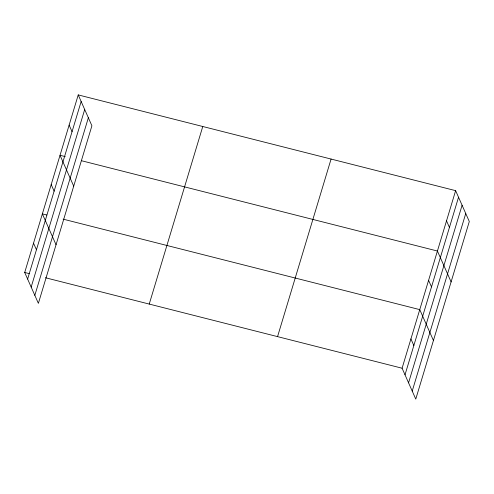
<?xml version="1.0" encoding="UTF-8"?>
<svg xmlns="http://www.w3.org/2000/svg" width="494" height="494" viewBox="0 0 494 494"><rect width="100%" height="100%" fill="white"/><g stroke="black" fill="none" stroke-linecap="round" stroke-linejoin="round"><path stroke-width="0.74" d="M78.231 94.91L91.909 125.779L38.378 303.347L24.7 272.478L78.231 94.91L455.622 190.653L469.3 221.522L415.769 399.09L402.091 368.221L455.622 190.653M27.621 279.067L81.146 101.498M31.171 287.082L84.702 109.507M34.827 295.338L88.358 117.763M149.237 304.076L202.768 126.507M277.554 336.624L331.079 159.056M405.012 374.81L458.537 197.242M408.563 382.819L462.088 205.251M412.218 391.075L465.749 213.507M65.22 156.598L60.027 155.283L73.711 186.152M81.529 160.735L437.418 251.026L451.102 281.895M46.813 215.007L42.367 213.883L56.044 244.752M63.121 219.145L419.758 309.621L433.436 340.496M24.7 272.478L29.146 273.608M45.454 277.745L402.091 368.221M446.52 220.837L449.441 227.425M428.588 280.326L431.509 286.909M410.922 338.921L413.842 345.51M69.129 125.093L72.05 131.682M51.197 184.583L54.118 191.172M33.53 243.178L36.451 249.766"/></g></svg>
